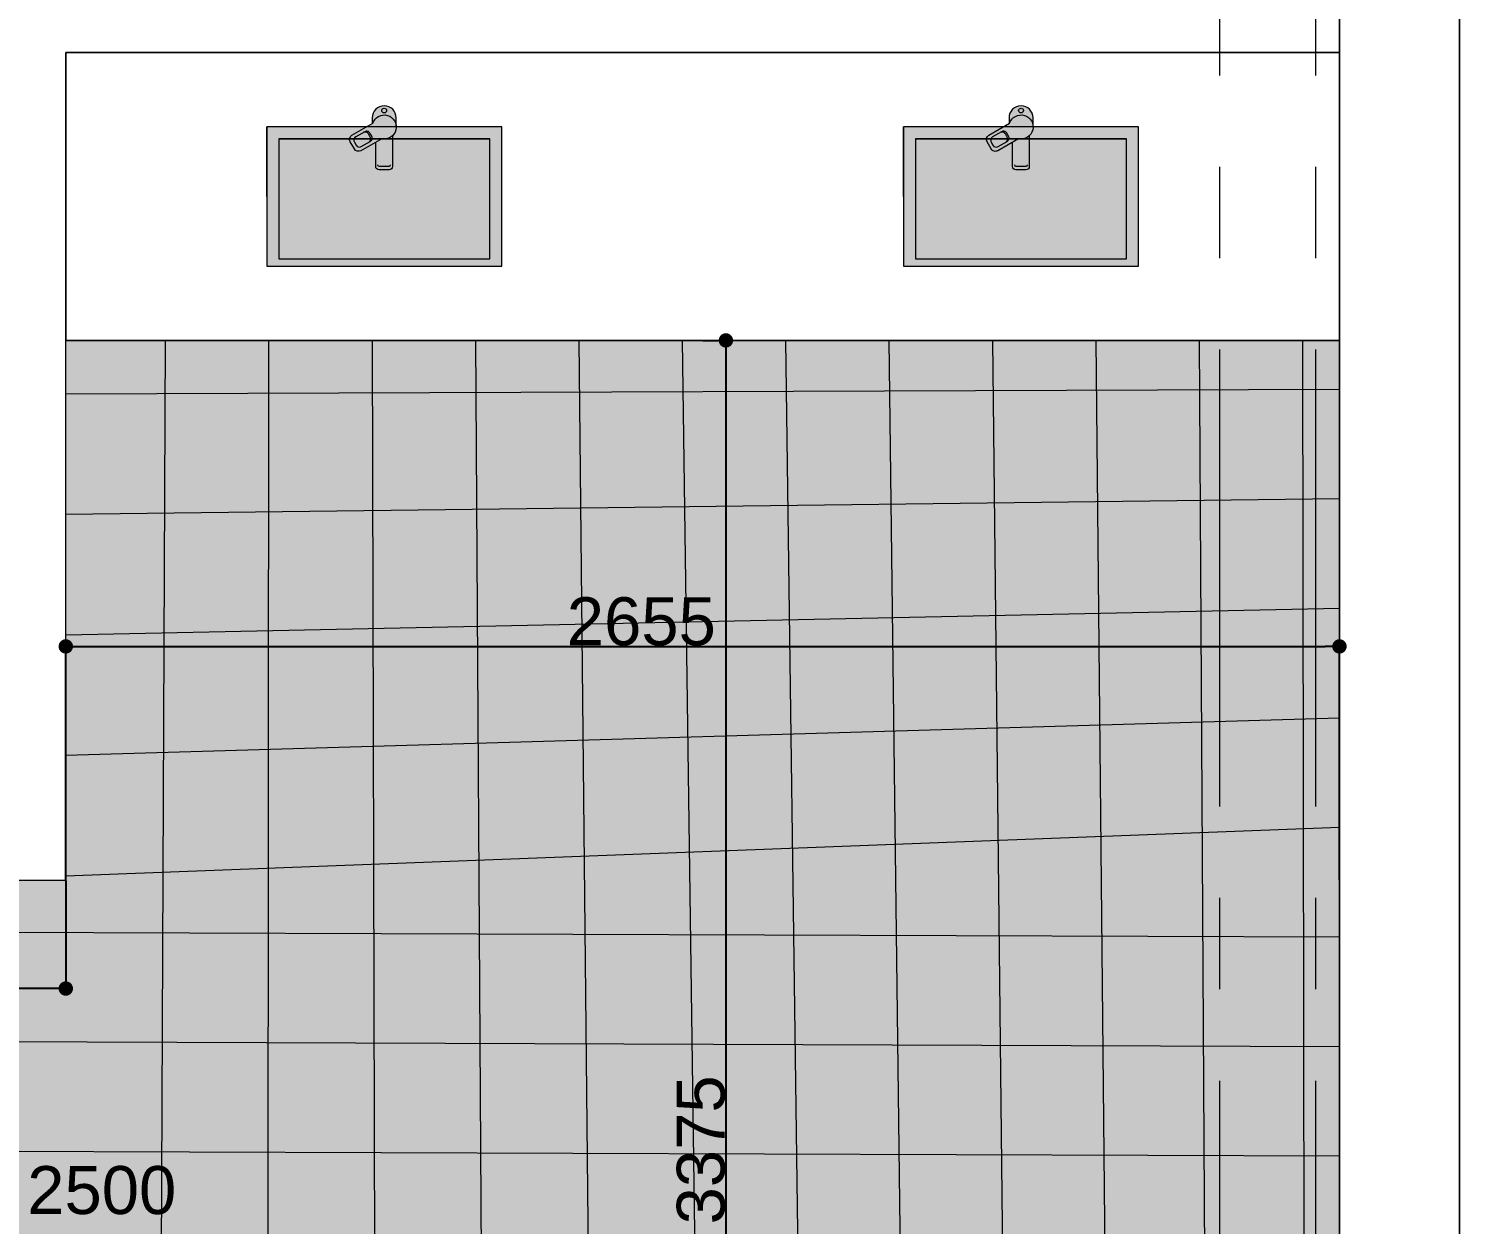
# Model space of a CAD drawing. Header units: millimetres. Extents: x 0 to 1313252738, y -131 to 560100888.
# Drawn here: x 1312643572 to 1312646554, y 560032359 to 560034852 of the extents above; entities that cross this region are included whole.
import ezdxf

# ---------------------------------------------------------------- set-up
doc = ezdxf.new("R2010")
doc.units = ezdxf.units.MM
doc.linetypes.add('CENTERX2', pattern=[101.60000000000001, 63.5, -12.7, 12.7, -12.7])
doc.layers.get('0').update_dxf_attribs({"lineweight": 0})
for name, color, linetype, lineweight in [('0002CH現状', 5, 'Continuous', 0), ('001通り芯', 6, 'CENTERX2', 0), ('002外周躯体', 7, 'Continuous', 13), ('003間仕切り', 7, 'Continuous', 13), ('004寸法', 7, 'Continuous', 0), ('005床材(石)', 7, 'Continuous', 0), ('006サウナヒータ-', 7, 'Continuous', 0), ('007石材', 7, 'Continuous', 0), ('008衛生陶器', 7, 'Continuous', 0)]:
    doc.layers.add(name, color=color, linetype=linetype, lineweight=lineweight)
doc.styles.add('onnjuku', font='arial.ttf')
doc.dimstyles.new('onnjuku', dxfattribs={"dimtxt": 100, "dimasz": 30, "dimexe": 1.25, "dimexo": 0.625, "dimtad": 1, "dimdec": 0, "dimtxsty": 'onnjuku', "dimblk": 'DOT', "dimcen": 2.5, "dimadec": 0, "dimazin": 0, "dimtfac": 1, "dimtdec": 0, "dimtmove": 0, "dimatfit": 3, "dimfxl": 500, "dimfxlon": 1, "dimarcsym": 0})

# ---------------------------------------------------------------- blocks, each defined once
blk = doc.blocks.new('_Dot')
at = {"color": 0, "linetype": 'ByBlock', "lineweight": -2}
blk.add_line((-0.5, 0), (-1, 0), dxfattribs=at)
at = {"color": 0, "linetype": 'ByBlock', "const_width": 0.5}
blk.add_lwpolyline([(-0.25, 0, 1), (0.25, 0, 1)], format="xyb", close=True, dxfattribs=at)
blk = doc.blocks.new('*D67')
at = {"layer": '004寸法', "color": 0, "lineweight": -2, "transparency": 16777216}
for p, q in [((1312643649.125972, 560033077.858134), (1312643649.125972, 560033565.5983559)), ((1312643679.125972, 560033564.3483559), (1312646274.125972, 560033564.3483559)), ((1312646304.125972, 560033077.858134), (1312646304.125972, 560033565.5983559))]:
    blk.add_line(p, q, dxfattribs=at)
at = {"layer": 'Defpoints', "color": 0, "transparency": 16777216}
for p in [(1312646304.125972, 560033564.3483559), (1312643649.125972, 560033077.233134), (1312646304.125972, 560033077.233134)]:
    blk.add_point(p, dxfattribs=at)
at = {"layer": '004寸法', "color": 0, "lineweight": -2, "transparency": 16777216, "xscale": 30, "yscale": 30, "zscale": 30, "rotation": 180}
blk.add_blockref('_Dot', (1312643649.125972, 560033564.3483559), dxfattribs=at)
at = {"layer": '004寸法', "color": 0, "lineweight": -2, "transparency": 16777216, "xscale": 30, "yscale": 30, "zscale": 30}
blk.add_blockref('_Dot', (1312646304.125972, 560033564.3483559), dxfattribs=at)
at = {"layer": '004寸法', "color": 0, "transparency": 16777216, "insert": (1312644848.8102, 560033616.0306547), "char_height": 100, "attachment_point": 5, "style": 'onnjuku'}
blk.add_mtext('2655', dxfattribs=at)
blk = doc.blocks.new('*D68')
at = {"layer": '004寸法', "color": 0, "lineweight": -2, "transparency": 16777216}
for p, q in [((1312644977.250973, 560034202.2331344), (1312645026.375977, 560034202.2331344)), ((1312645025.125976, 560034172.2331344), (1312645025.125976, 560030857.2331345)), ((1312645025.125976, 560030827.2331345), (1312645026.375977, 560030827.2331345))]:
    blk.add_line(p, q, dxfattribs=at)
at = {"layer": 'Defpoints', "color": 0, "transparency": 16777216}
for p in [(1312644976.625973, 560034202.2331344), (1312645025.125973, 560030827.2331345), (1312645025.125976, 560030827.2331345)]:
    blk.add_point(p, dxfattribs=at)
at = {"layer": '004寸法', "color": 0, "lineweight": -2, "transparency": 16777216, "xscale": 30, "yscale": 30, "zscale": 30}
for p, rotation in [((1312645025.125976, 560034202.2331344), 90), ((1312645025.125976, 560030827.2331345), 270)]:
    blk.add_blockref('_Dot', p, dxfattribs=dict(at, rotation=rotation))
at = {"layer": '004寸法', "color": 0, "transparency": 16777216, "insert": (1312644973.409571, 560032514.7331338), "char_height": 100, "attachment_point": 5, "rotation": 90, "style": 'onnjuku'}
blk.add_mtext('3375', dxfattribs=at)
blk = doc.blocks.new('*D70')
at = {"layer": '004寸法', "color": 0, "lineweight": -2, "transparency": 16777216}
for p, q in [((1312638904.125972, 560033076.608134), (1312638904.125972, 560032849.8792344)), ((1312643649.125972, 560033076.608134), (1312643649.125972, 560032849.8792344)), ((1312643619.125972, 560032851.1292344), (1312638934.125972, 560032851.1292344))]:
    blk.add_line(p, q, dxfattribs=at)
at = {"layer": 'Defpoints', "color": 0, "transparency": 16777216}
for p in [(1312638904.125972, 560033077.233134), (1312643649.125972, 560033077.233134), (1312638904.125972, 560032851.1292344)]:
    blk.add_point(p, dxfattribs=at)
at = {"layer": '004寸法', "color": 0, "lineweight": -2, "transparency": 16777216, "xscale": 30, "yscale": 30, "zscale": 30, "rotation": 180}
blk.add_blockref('_Dot', (1312638904.125972, 560032851.1292344), dxfattribs=at)
at = {"layer": '004寸法', "color": 0, "lineweight": -2, "transparency": 16777216, "xscale": 30, "yscale": 30, "zscale": 30}
blk.add_blockref('_Dot', (1312643649.125972, 560032851.1292344), dxfattribs=at)
at = {"layer": '004寸法', "color": 0, "transparency": 16777216, "insert": (1312641276.625972, 560032902.6068947), "char_height": 100, "attachment_point": 5, "style": 'onnjuku'}
blk.add_mtext('4745', dxfattribs=at)

msp = doc.modelspace()

# ---------------------------------------------------------------- hatches: boundary and pattern name
at = {"layer": '005床材(石)', "true_color": 0xc7c8ca, "transparency": 33554556}
h = msp.add_hatch(color=9, dxfattribs=at)
h.dxf.hatch_style = 1
h.paths.add_polyline_path([(1312638904.125972, 560033077.233134), (1312640789.125972, 560033077.233134), (1312640879.125972, 560033077.233134), (1312643649.125972, 560033077.233134), (1312643649.125972, 560034202.233134), (1312646304.125972, 560034202.233134), (1312646304.125972, 560030877.2331342), (1312645854.125972, 560030877.2331342), (1312645854.125972, 560030827.2331342), (1312645025.125972, 560030827.2331342), (1312641709.125972, 560030827.2331342), (1312641209.125972, 560030827.2331342), (1312641209.125972, 560031877.2331342), (1312640904.125972, 560031877.2331342), (1312640904.125972, 560030377.2331343), (1312640064.125972, 560030377.2331343), (1312640064.125972, 560030212.233134), (1312639104.125972, 560030212.233134), (1312639104.125972, 560030777.233134), (1312638904.125972, 560030777.233134)])
at = {"layer": '006サウナヒータ-', "transparency": 33554556}
h = msp.add_hatch(dxfattribs=at)
h.set_pattern_fill('ANSI37', color=0, scale=72, angle=135)
h.set_pattern_definition([(180, (0, 0), (-1.42e-14, -228.6), []), (270, (0, 0), (228.6, -4.26e-14), [])])
h.paths.add_polyline_path([(1312645799.125973, 560041160.7331392), (1312645779.125972, 560041160.7331392), (1312645779.125972, 560041335.7331392), (1312645759.125972, 560041335.7331392), (1312645759.125972, 560041160.7331392), (1312645739.125972, 560041160.7331392), (1312645739.125972, 560041335.7331392), (1312645719.125972, 560041335.7331392), (1312645719.125972, 560041160.7331392), (1312645719.125972, 560041160.7331389), (1312645719.125972, 560041335.7331392), (1312645699.125971, 560041335.7331392), (1312645699.125972, 560041160.7331389), (1312645699.125971, 560041160.7331388), (1312645699.125971, 560041335.7331392), (1312645639.125971, 560041335.7331392), (1312645639.125971, 560041160.7331387), (1312645639.125971, 560041160.7331384), (1312645639.125971, 560041335.7331392), (1312645619.12597, 560041335.7331392), (1312645619.12597, 560041160.7331384), (1312645619.125971, 560041160.7331384), (1312645619.12597, 560041335.7331392), (1312645599.12597, 560041335.7331392), (1312645599.12597, 560041160.7331383), (1312645599.12597, 560041160.7331383), (1312645599.12597, 560041335.7331392), (1312645579.12597, 560041335.7331392), (1312645579.12597, 560041160.7331383), (1312645579.12597, 560041160.7331383), (1312645579.12597, 560041335.7331392), (1312645559.12597, 560041335.7331392), (1312645559.12597, 560041160.7331383), (1312645559.12597, 560041160.7331381), (1312645559.12597, 560041335.7331392), (1312645539.125969, 560041335.7331389), (1312645539.12597, 560041160.7331381), (1312645539.125969, 560041160.733138), (1312645539.125969, 560041335.7331389), (1312645519.125969, 560041335.7331389), (1312645519.125969, 560041160.733138), (1312645519.125969, 560041160.733138), (1312645519.125969, 560041335.7331389), (1312645499.125969, 560041335.7331389), (1312645499.125969, 560041160.733138), (1312645499.125969, 560041160.7331378), (1312645499.125969, 560041335.7331389), (1312645479.125969, 560041335.7331389), (1312645479.125969, 560041160.7331378), (1312645479.125969, 560041160.7331378), (1312645479.125969, 560041335.7331389), (1312645459.125969, 560041335.7331389), (1312645459.125969, 560041160.7331377), (1312645459.125969, 560041160.7331377), (1312645459.125969, 560041335.7331389), (1312645439.125968, 560041335.7331389), (1312645439.125968, 560041160.7331377), (1312645439.125968, 560041160.7331376), (1312645439.125968, 560041335.7331389), (1312645419.125968, 560041335.7331389), (1312645419.125968, 560041160.7331376), (1312645419.125968, 560041160.7331374), (1312645419.125968, 560041335.7331389), (1312645399.125968, 560041335.7331389), (1312645399.125968, 560041160.7331374), (1312645399.125968, 560041160.7331372), (1312645399.125968, 560041335.7331389), (1312645379.125968, 560041335.7331389), (1312645379.125968, 560041160.7331372), (1312645379.125968, 560041160.7331372), (1312645379.125968, 560041335.7331389), (1312645359.125967, 560041335.7331389), (1312645359.125968, 560041160.7331372), (1312645359.125967, 560041160.7331371), (1312645359.125967, 560041335.7331389), (1312645339.125967, 560041335.7331389), (1312645339.125967, 560041160.7331371), (1312645339.125967, 560041160.7331371), (1312645339.125967, 560041335.7331389), (1312645319.125967, 560041335.7331389), (1312645319.125967, 560041160.733137), (1312645319.125967, 560041160.733137), (1312645319.125967, 560041335.7331389), (1312645299.125967, 560041335.7331389), (1312645299.125967, 560041160.733137), (1312645299.125967, 560041160.7331369), (1312645299.125967, 560041335.7331389), (1312645279.125966, 560041335.7331389), (1312645279.125967, 560041160.7331369), (1312645279.125966, 560041160.7331368), (1312645279.125966, 560041335.7331389), (1312645259.125966, 560041335.7331388), (1312645259.125966, 560041160.7331368), (1312645259.125966, 560041160.7331367), (1312645259.125966, 560041335.7331388), (1312645239.125966, 560041335.7331388), (1312645239.125966, 560041160.7331367), (1312645239.125966, 560041160.7331365), (1312645239.125966, 560041335.7331388), (1312645219.125966, 560041335.7331388), (1312645219.125966, 560041160.7331365), (1312645219.125966, 560041160.7331363), (1312645219.125966, 560041335.7331388), (1312645199.125966, 560041335.7331388), (1312645199.125966, 560041160.7331363), (1312645199.125966, 560041160.7331363), (1312645199.125966, 560041335.7331388), (1312645179.125965, 560041335.7331388), (1312645179.125965, 560041160.7331363), (1312645179.125965, 560041160.7331363), (1312645179.125965, 560041335.7331388), (1312645159.125965, 560041335.7331388), (1312645159.125965, 560041160.7331363), (1312645159.125965, 560041160.7331362), (1312645159.125965, 560041335.7331388), (1312645139.125965, 560041335.7331388), (1312645139.125965, 560041160.7331362), (1312645139.125965, 560041160.733136), (1312645139.125965, 560041335.7331388), (1312645119.125965, 560041335.7331388), (1312645119.125965, 560041160.733136), (1312645119.125965, 560041160.7331358), (1312645119.125965, 560041335.7331388), (1312645099.125964, 560041335.7331387), (1312645099.125965, 560041160.7331358), (1312645099.125964, 560041160.7331357), (1312645099.125964, 560041335.7331387), (1312645079.125964, 560041335.7331387), (1312645079.125964, 560041160.7331357), (1312645079.125964, 560041160.7331357), (1312645079.125964, 560041335.7331387), (1312645019.125963, 560041335.7331387), (1312645019.125963, 560041160.7331353), (1312645019.125963, 560041160.7331353), (1312645019.125963, 560041335.7331387), (1312644999.125963, 560041335.7331387), (1312644999.125963, 560041160.7331353), (1312644999.125963, 560041160.7331353), (1312644999.125963, 560041335.7331387), (1312644979.125963, 560041335.7331387), (1312644979.125963, 560041160.7331353), (1312644979.125963, 560041160.7331351), (1312644979.125963, 560041335.7331387), (1312644959.125963, 560041335.7331384), (1312644959.125963, 560041160.7331351), (1312644959.125963, 560041160.733135), (1312644959.125963, 560041335.7331384), (1312644939.125962, 560041335.7331384), (1312644939.125963, 560041160.733135), (1312644939.125962, 560041160.7331349), (1312644939.125962, 560041335.7331384), (1312644919.125962, 560041335.7331384), (1312644919.125962, 560041160.7331349), (1312644919.125962, 560041160.7331349), (1312644919.125962, 560041335.7331384), (1312644899.125962, 560041335.7331384), (1312644899.125962, 560041160.7331349), (1312644899.125962, 560041160.7331349), (1312644899.125962, 560041335.7331384), (1312644879.125962, 560041335.7331384), (1312644879.125962, 560041160.7331346), (1312644879.125962, 560041160.7331346), (1312644879.125962, 560041335.7331384), (1312644859.125961, 560041335.7331384), (1312644859.125962, 560041160.7331346), (1312644859.125961, 560041160.7331346), (1312644859.125961, 560041335.7331384), (1312644839.125961, 560041335.7331384), (1312644839.125961, 560041160.7331346), (1312644839.125961, 560041160.7331345), (1312644839.125961, 560041335.7331384), (1312644819.125961, 560041335.7331383), (1312644819.125961, 560041160.7331345), (1312644819.125961, 560041160.7331343), (1312644819.125961, 560041335.7331383), (1312644799.125961, 560041335.7331383), (1312644799.125961, 560041160.7331343), (1312644799.125961, 560041160.7331342), (1312644799.125961, 560041335.7331383), (1312644779.125961, 560041335.7331383), (1312644779.125961, 560041160.7331342), (1312644779.125961, 560041160.733134), (1312644779.125961, 560041335.7331383), (1312644759.12596, 560041335.7331383), (1312644759.12596, 560041160.733134), (1312644759.12596, 560041335.7331383), (1312644739.12596, 560041335.7331383), (1312644739.12596, 560041160.733134), (1312644739.12596, 560041160.733134), (1312644739.12596, 560041335.7331383), (1312644719.12596, 560041335.7331383), (1312644719.12596, 560041160.733134), (1312644719.12596, 560041160.7331339), (1312644719.12596, 560041335.7331383), (1312644699.125959, 560041335.7331383), (1312644699.12596, 560041160.7331339), (1312644699.125959, 560041160.7331338), (1312644699.125959, 560041335.7331383), (1312644679.125959, 560041335.7331383), (1312644679.125959, 560041160.7331338), (1312644679.125959, 560041160.7331336), (1312644679.125959, 560041335.7331383), (1312644659.125959, 560041335.7331383), (1312644659.125959, 560041160.7331336), (1312644659.125959, 560041160.7331336), (1312644659.125959, 560041335.7331383), (1312644639.125959, 560041335.7331383), (1312644639.125959, 560041160.7331336), (1312644639.125959, 560041160.7331334), (1312644639.125959, 560041335.7331383), (1312644619.125959, 560041335.7331383), (1312644619.125959, 560041160.7331334), (1312644619.125959, 560041160.7331334), (1312644619.125959, 560041335.7331383), (1312644599.125958, 560041335.7331383), (1312644599.125958, 560041160.7331333), (1312644599.125958, 560041160.7331333), (1312644599.125958, 560041335.7331383), (1312644579.125958, 560041335.7331383), (1312644579.125958, 560041160.7331333), (1312644579.125958, 560041160.7331332), (1312644579.125958, 560041335.7331383), (1312644559.125958, 560041335.7331383), (1312644559.125958, 560041160.7331332), (1312644559.125958, 560041160.7331331), (1312644559.125958, 560041335.7331383), (1312644539.125958, 560041335.7331383), (1312644539.125958, 560041160.7331331), (1312644539.125958, 560041160.733133), (1312644539.125958, 560041335.7331383), (1312644519.125957, 560041335.7331381), (1312644519.125958, 560041160.733133), (1312644519.125957, 560041160.7331328), (1312644519.125957, 560041335.7331381), (1312644499.125957, 560041335.7331381), (1312644499.125957, 560041160.7331328), (1312644499.125957, 560041160.7331327), (1312644499.125957, 560041335.7331381), (1312644479.125957, 560041335.7331381), (1312644479.125957, 560041160.7331327), (1312644479.125957, 560041160.7331327), (1312644479.125957, 560041335.7331381), (1312644459.125957, 560041335.7331381), (1312644459.125957, 560041160.7331325), (1312644459.125957, 560041160.7331325), (1312644459.125957, 560041335.7331381), (1312644439.125956, 560041335.7331381), (1312644439.125957, 560041160.7331325), (1312644439.125956, 560041160.7331325), (1312644439.125956, 560041335.7331381), (1312644419.125956, 560041335.7331381), (1312644419.125956, 560041160.7331325), (1312644419.125956, 560041160.7331324), (1312644419.125956, 560041335.7331381), (1312644399.125956, 560041335.7331381), (1312644399.125956, 560041160.7331324), (1312644399.125956, 560041160.7331322), (1312644399.125956, 560041335.7331381), (1312644379.125956, 560041335.7331381), (1312644379.125956, 560041160.7331322), (1312644379.125956, 560041160.7331321), (1312644379.125956, 560041335.7331381), (1312644359.125956, 560041335.7331381), (1312644359.125956, 560041160.7331321), (1312644359.125956, 560041160.733132), (1312644359.125956, 560041335.7331381), (1312644299.125955, 560041335.7331381), (1312644299.125955, 560041160.7331316), (1312644299.125955, 560041160.7331316), (1312644299.125955, 560041335.7331381), (1312644279.125954, 560041335.7331381), (1312644279.125955, 560041160.7331316), (1312644279.125954, 560041160.7331316), (1312644279.125954, 560041335.7331381), (1312644259.125954, 560041335.7331381), (1312644259.125955, 560041160.7331316), (1312644259.125954, 560041160.7331315), (1312644259.125954, 560041335.7331381), (1312644239.125954, 560041335.7331381), (1312644239.125954, 560041160.7331315), (1312644239.125954, 560041160.7331313), (1312644239.125954, 560041335.7331381), (1312644219.125954, 560041335.733138), (1312644219.125954, 560041160.7331313), (1312644219.125954, 560041160.7331312), (1312644219.125954, 560041335.733138), (1312644199.125953, 560041335.733138), (1312644199.125954, 560041160.7331312), (1312644199.125953, 560041160.7331312), (1312644199.125953, 560041335.733138), (1312644179.125953, 560041335.733138), (1312644179.125953, 560041160.733134), (1312644179.125972, 560041160.733134), (1312644179.125972, 560038330.733134), (1312638904.125972, 560038330.733134), (1312638904.125972, 560037612.233134), (1312639204.125972, 560037612.233134), (1312641104.125972, 560037612.233134), (1312641104.125972, 560036012.233134), (1312641104.125972, 560035962.233134), (1312643549.125972, 560035962.233134), (1312643549.125972, 560035992.2331342), (1312643814.125972, 560035992.2331342), (1312643814.125972, 560035967.233134), (1312643579.125972, 560035967.233134), (1312643579.125972, 560035962.233134), (1312644629.125972, 560035962.233134), (1312644629.125972, 560035967.233134), (1312644389.125972, 560035967.233134), (1312644389.125972, 560035992.2331342), (1312644899.125972, 560035992.2331342), (1312644899.125972, 560035967.233134), (1312644659.125972, 560035967.233134), (1312644659.125972, 560035962.233134), (1312645754.125972, 560035962.233134), (1312645754.125972, 560035967.233134), (1312645474.125972, 560035967.233134), (1312645474.125972, 560035992.2331342), (1312645799.125972, 560035992.2331342)])
h.paths.add_polyline_path([(1312645754.125972, 560035762.233134), (1312644659.125972, 560035762.233134), (1312644659.125972, 560034902.233134), (1312645754.125972, 560034902.233134)])
h.paths.add_polyline_path([(1312644629.125972, 560035762.233134), (1312643579.125972, 560035762.233134), (1312643579.125972, 560034902.233134), (1312644629.125972, 560034902.233134)])
h.paths.add_polyline_path([(1312644629.125972, 560035962.233134), (1312643579.125972, 560035962.233134), (1312643579.125972, 560035762.233134), (1312644629.125972, 560035762.233134)])
h.paths.add_polyline_path([(1312645754.125972, 560035962.233134), (1312644659.125972, 560035962.233134), (1312644659.125972, 560035762.233134), (1312645754.125972, 560035762.233134)])
h.paths.add_polyline_path([(1312643549.125972, 560035962.233134), (1312641104.125972, 560035962.233134), (1312641104.125972, 560035862.233134), (1312641104.125972, 560035762.233134), (1312643549.125972, 560035762.233134)])
h.paths.add_polyline_path([(1312643549.125972, 560035762.233134), (1312641104.125972, 560035762.233134), (1312641104.125972, 560035662.233134), (1312641124.125972, 560035662.233134), (1312641124.125972, 560035642.2331342), (1312641124.125604, 560035640.3756877, -0.0856297124197961), (1312641316.840457, 560035591.5585326), (1312641316.846518, 560035622.1280439, -0.4142488006516184), (1312641901.397479, 560035037.2748897), (1312642094.125972, 560035037.233134), (1312642094.125972, 560034902.233134), (1312643549.125972, 560034902.233134)])
h.paths.add_polyline_path([(1312642049.278913, 560035082.1353996, -1), (1312641989.463959, 560035082.1353996, -1)], flags=16)
h.paths.add_polyline_path([(1312643549.125972, 560034902.233134), (1312642094.125972, 560034902.233134), (1312642094.125972, 560033177.233134), (1312643548.500973, 560033177.233134), (1312643548.500973, 560033177.2331344)])
h.paths.add_polyline_path([(1312641316.846518, 560035622.1280439), (1312641316.840457, 560035591.5585326, -0.2962549271294075), (1312641663.670979, 560035057.3295786), (1312641609.064036, 560035057.3295786), (1312641609.064036, 560035037.3382252), (1312641901.397496, 560035037.3382252, 0.4142170717663816)], flags=17)
h.paths.add_polyline_path([(1312641316.840457, 560035591.5585326), (1312641316.73454, 560035057.3295785), (1312641663.670979, 560035057.3295786, 0.2962549271294075)], flags=17)
h.paths.add_polyline_path([(1312641316.840457, 560035591.5585326, 0.0856297123885909), (1312641124.125604, 560035640.3756876), (1312641124.010008, 560035057.3295785), (1312641316.73454, 560035057.3295785)], flags=17)
h.paths.add_polyline_path([(1312641761.81934, 560035099.4439424), (1312642469.825046, 560035099.4439424), (1312642469.825046, 560035305.5148838), (1312641761.81934, 560035305.5148838)], flags=25)
h = msp.add_hatch(dxfattribs=at)
h.set_pattern_fill('ANSI37', color=0, scale=72, angle=135)
h.set_pattern_definition([(180, (68091.55091500282, -10975.83522522449), (-1.42e-14, -228.6), []), (270, (68091.55091500282, -10975.83522522449), (228.6, -4.26e-14), [])])
h.paths.add_polyline_path([(1312643649.125972, 560034202.233134), (1312646304.125972, 560034202.233134), (1312646304.125972, 560030877.2331342), (1312645854.125972, 560030877.2331342), (1312645854.125972, 560030827.2331342), (1312645025.125972, 560030827.2331342), (1312641709.125972, 560030827.2331342), (1312641209.125972, 560030827.2331342), (1312641209.125972, 560031877.2331342), (1312640904.125972, 560031877.2331342), (1312640904.125972, 560030377.2331343), (1312640064.125972, 560030377.2331343), (1312640064.125972, 560030212.233134), (1312639104.125972, 560030212.233134), (1312639104.125972, 560030777.233134), (1312638904.125972, 560030777.233134), (1312638904.125972, 560033077.233134), (1312640789.125972, 560033077.233134), (1312640879.125972, 560033077.233134), (1312643649.125972, 560033077.233134)])
at = {"layer": '008衛生陶器'}
h = msp.add_hatch(color=256, dxfattribs=at)
h.dxf.hatch_style = 1
h.paths.add_polyline_path([(1312644330.143703, 560034622.1444035), (1312644532.886623, 560034622.1444035), (1312644532.886623, 560034372.1444035), (1312644092.886623, 560034372.1444035), (1312644092.886623, 560034622.1444035), (1312644240.78053, 560034622.1444035, 0.1550729069515483), (1312644242.078177, 560034616.2277797), (1312644250.707818, 560034601.2808024, 0.4142135648326373), (1312644264.368072, 560034597.6205481), (1312644295.143703, 560034615.3888668), (1312644295.143703, 560034564.9834731, 0.4142135623730958), (1312644302.143703, 560034557.9834731), (1312644323.143703, 560034557.9834731, 0.4142135623730951), (1312644330.143703, 560034564.9834731)], flags=0)
h.paths.add_polyline_path([(1312644337.886623, 560034647.1438594), (1312644337.886623, 560034647.1444035), (1312644557.886623, 560034647.1444035), (1312644557.886623, 560034357.1444035), (1312644067.886623, 560034357.1444035), (1312644067.886623, 560034647.1444035), (1312644275.62734, 560034647.1444035), (1312644245.738431, 560034629.8880337, 0.2434998529817749), (1312644240.78053, 560034622.1444035), (1312644092.886623, 560034622.1444035), (1312644092.886623, 560034372.1444035), (1312644532.886623, 560034372.1444035), (1312644532.886623, 560034622.1444035), (1312644330.143703, 560034622.1444035), (1312644330.143703, 560034629.055921, 0.2050259976580694)], flags=17)
h.paths.add_polyline_path([(1312644295.143703, 560034615.3888668), (1312644306.844636, 560034622.1444035), (1312644330.143703, 560034622.1444035), (1312644330.143703, 560034564.9834731, -0.4142135623730951), (1312644323.143703, 560034557.9834731), (1312644302.143703, 560034557.9834731, -0.4142135623730951), (1312644295.143703, 560034564.9834731)], flags=0)
h.paths.add_polyline_path([(1312644337.886623, 560034647.1444035, -0.476038314882645), (1312644307.763565, 560034622.6749475), (1312644306.844636, 560034622.1444035), (1312644306.844636, 560034622.1444035), (1312644287.684397, 560034622.1444035, 0.1882625669440174), (1312644286.806713, 560034627.8960117), (1312644283.177072, 560034634.1827352, 0.4142135594913529), (1312644272.248868, 560034637.1109382), (1312644253.568558, 560034626.3258559, 0.1759637925065705), (1312644250.05488, 560034622.1444035), (1312644240.78053, 560034622.1444035, -0.2434998529817749), (1312644245.738431, 560034629.8880337), (1312644275.62734, 560034647.1444035)], flags=0)
h.paths.add_polyline_path([(1312644337.886623, 560034647.1444035), (1312644275.62734, 560034647.1444035), (1312644289.133923, 560034654.942433, -0.8527606071672857)])
h.paths.add_polyline_path([(1312644337.886623, 560034666.2859251), (1312644337.886623, 560034647.1438594, 0.8527700033611896), (1312644289.133923, 560034654.942433), (1312644287.886623, 560034654.2223037), (1312644287.886623, 560034666.2859251, -1)])
h.paths.add_polyline_path([(1312644317.886623, 560034681.2859251, 1), (1312644307.886623, 560034681.2859251, 1)], flags=16)
h.paths.add_polyline_path([(1312644317.886623, 560034681.2859251, -1), (1312644307.886623, 560034681.2859251, -1)], flags=0)
h.paths.add_polyline_path([(1312644330.143703, 560034629.055921, 0.2050259976514249), (1312644337.886623, 560034647.1438594), (1312644337.886623, 560034647.1444035), (1312644557.886623, 560034647.1444035), (1312644557.886623, 560034357.1444035), (1312644067.886623, 560034357.1444035), (1312644067.886623, 560034647.1444035), (1312644275.62734, 560034647.1444035), (1312644245.738431, 560034629.8880337, 0.2434998529817749), (1312644240.78053, 560034622.1444035), (1312644240.78053, 560034622.1444035), (1312644092.886623, 560034622.1444035), (1312644092.886623, 560034372.1444035), (1312644532.886623, 560034372.1444035), (1312644532.886623, 560034622.1444035), (1312644330.143703, 560034622.1444035)], flags=17)
h.paths.add_polyline_path([(1312644330.143703, 560034629.055921), (1312644330.143703, 560034622.1444035), (1312644312.886623, 560034622.1444035, 0.1928073641222115)], flags=0)
h.paths.add_polyline_path([(1312644337.886623, 560034647.1444035, -0.476038314882645), (1312644307.763565, 560034622.6749475), (1312644306.844636, 560034622.1444035), (1312644287.684397, 560034622.1444035), (1312644240.78053, 560034622.1444035, -0.2434998529817749), (1312644245.738431, 560034629.8880337), (1312644275.62734, 560034647.1444035)], flags=0)
at = {"layer": '008衛生陶器', "true_color": 0xffffff}
h = msp.add_hatch(color=7, dxfattribs=at)
h.dxf.hatch_style = 1
h.paths.add_polyline_path([(1312644295.143703, 560034615.3888668), (1312644306.844636, 560034622.1444035), (1312644330.143703, 560034622.1444035), (1312644330.143703, 560034564.9834731, -0.4142135623730951), (1312644323.143703, 560034557.9834731), (1312644302.143703, 560034557.9834731, -0.4142135623730951), (1312644295.143703, 560034564.9834731)], flags=16)
h.paths.add_polyline_path([(1312644330.143703, 560034564.9834731), (1312644330.143703, 560034622.1444035), (1312644532.886623, 560034622.1444035), (1312644532.886623, 560034372.1444035), (1312644092.886623, 560034372.1444035), (1312644092.886623, 560034622.1444035), (1312644240.78053, 560034622.1444035, 0.155072906951548), (1312644242.078177, 560034616.2277797), (1312644250.707818, 560034601.2808024, 0.4142135648326374), (1312644264.368072, 560034597.6205481), (1312644295.143703, 560034615.3888668), (1312644295.143703, 560034564.9834731, 0.4142135623730951), (1312644302.143703, 560034557.9834731), (1312644323.143703, 560034557.9834731, 0.414213562373095)], flags=17)
h.paths.add_polyline_path([(1312644337.886623, 560034647.1438594), (1312644337.886623, 560034647.1444035), (1312644557.886623, 560034647.1444035), (1312644557.886623, 560034357.1444035), (1312644067.886623, 560034357.1444035), (1312644067.886623, 560034647.1444035), (1312644275.62734, 560034647.1444035), (1312644245.738431, 560034629.8880337, 0.2434998529817745), (1312644240.78053, 560034622.1444035), (1312644092.886623, 560034622.1444035), (1312644092.886623, 560034372.1444035), (1312644532.886623, 560034372.1444035), (1312644532.886623, 560034622.1444035), (1312644330.143703, 560034622.1444035), (1312644330.143703, 560034629.055921, 0.2050259976527539)])
h.paths.add_polyline_path([(1312644330.143703, 560034629.055921), (1312644330.143703, 560034622.1444035), (1312644312.886623, 560034622.1444035, 0.1928073641222115)], flags=16)
h.paths.add_polyline_path([(1312644275.62734, 560034647.1444035), (1312644275.62734, 560034647.1444035), (1312644337.886623, 560034647.1444035, -0.4760383148826448), (1312644307.763565, 560034622.6749475), (1312644306.844636, 560034622.1444035), (1312644240.78053, 560034622.1444035, -0.2434998529817744), (1312644245.738431, 560034629.8880337)], flags=17)
h.paths.add_polyline_path([(1312644250.640355, 560034615.3976524, -0.222064265694286), (1312644250.05488, 560034622.1444035), (1312644284.886558, 560034622.1444035, -0.2671655454221206), (1312644280.885881, 560034615.2400132), (1312644265.198199, 560034606.182726, -0.4142135594913531), (1312644254.269996, 560034609.1109291)], flags=0)
h.paths.add_polyline_path([(1312644242.078177, 560034616.2277797, -0.1550729069515513), (1312644240.78053, 560034622.1444035), (1312644306.844636, 560034622.1444035), (1312644264.368072, 560034597.6205481, -0.414213564832637), (1312644250.707818, 560034601.2808024)], flags=16)
h.paths.add_polyline_path([(1312644307.763565, 560034622.6749475, 0.0516419205090461), (1312644312.886623, 560034622.1444035), (1312644306.844636, 560034622.1444035)], flags=16)
h.paths.add_polyline_path([(1312644317.886623, 560034681.2859251, -1), (1312644307.886623, 560034681.2859251, -1)])
at = {"layer": '008衛生陶器'}
h = msp.add_hatch(color=256, dxfattribs=at)
h.dxf.hatch_style = 1
h.paths.add_polyline_path([(1312645657.643703, 560034622.1444035), (1312645860.386623, 560034622.1444035), (1312645860.386623, 560034372.1444035), (1312645420.386623, 560034372.1444035), (1312645420.386623, 560034622.1444035), (1312645568.28053, 560034622.1444035, 0.1550729069515483), (1312645569.578177, 560034616.22778), (1312645578.207818, 560034601.2808024, 0.4142135648326373), (1312645591.868072, 560034597.6205484), (1312645622.643703, 560034615.3888668), (1312645622.643703, 560034564.9834732, 0.4142135623730958), (1312645629.643703, 560034557.9834732), (1312645650.643703, 560034557.9834732, 0.4142135623730951), (1312645657.643703, 560034564.9834732)], flags=0)
h.paths.add_polyline_path([(1312645665.386623, 560034647.1438596), (1312645665.386623, 560034647.1444035), (1312645885.386623, 560034647.1444035), (1312645885.386623, 560034357.1444035), (1312645395.386623, 560034357.1444035), (1312645395.386623, 560034647.1444035), (1312645603.12734, 560034647.1444035), (1312645573.238431, 560034629.8880339, 0.2434998529817749), (1312645568.28053, 560034622.1444035), (1312645420.386623, 560034622.1444035), (1312645420.386623, 560034372.1444035), (1312645860.386623, 560034372.1444035), (1312645860.386623, 560034622.1444035), (1312645657.643703, 560034622.1444035), (1312645657.643703, 560034629.0559212, 0.2050259976580694)], flags=17)
h.paths.add_polyline_path([(1312645622.643703, 560034615.3888668), (1312645634.344635, 560034622.1444035), (1312645657.643703, 560034622.1444035), (1312645657.643703, 560034564.9834732, -0.4142135623730951), (1312645650.643703, 560034557.9834732), (1312645629.643703, 560034557.9834732, -0.4142135623730951), (1312645622.643703, 560034564.9834732)], flags=0)
h.paths.add_polyline_path([(1312645665.386623, 560034647.1444035, -0.476038314882645), (1312645635.263565, 560034622.6749476), (1312645634.344635, 560034622.1444035), (1312645634.344635, 560034622.1444035), (1312645615.184397, 560034622.1444035, 0.1882625669440174), (1312645614.306713, 560034627.8960118), (1312645610.677072, 560034634.1827352, 0.4142135594913529), (1312645599.748869, 560034637.1109383), (1312645581.068558, 560034626.3258559, 0.1759637925065705), (1312645577.55488, 560034622.1444035), (1312645568.28053, 560034622.1444035, -0.2434998529817749), (1312645573.238431, 560034629.8880339), (1312645603.12734, 560034647.1444035)], flags=0)
h.paths.add_polyline_path([(1312645665.386623, 560034647.1444035), (1312645603.12734, 560034647.1444035), (1312645616.633923, 560034654.942433, -0.8527606071672857)])
h.paths.add_polyline_path([(1312645665.386623, 560034666.2859253), (1312645665.386623, 560034647.1438596, 0.8527700033611896), (1312645616.633923, 560034654.942433), (1312645615.386623, 560034654.2223039), (1312645615.386623, 560034666.2859253, -1)])
h.paths.add_polyline_path([(1312645645.386623, 560034681.2859253, 1), (1312645635.386623, 560034681.2859253, 1)], flags=16)
h.paths.add_polyline_path([(1312645645.386623, 560034681.2859253, -1), (1312645635.386623, 560034681.2859253, -1)], flags=0)
h.paths.add_polyline_path([(1312645657.643703, 560034629.0559212, 0.2050259976514249), (1312645665.386623, 560034647.1438596), (1312645665.386623, 560034647.1444035), (1312645885.386623, 560034647.1444035), (1312645885.386623, 560034357.1444035), (1312645395.386623, 560034357.1444035), (1312645395.386623, 560034647.1444035), (1312645603.12734, 560034647.1444035), (1312645573.238431, 560034629.8880339, 0.2434998529817749), (1312645568.28053, 560034622.1444035), (1312645568.28053, 560034622.1444035), (1312645420.386623, 560034622.1444035), (1312645420.386623, 560034372.1444035), (1312645860.386623, 560034372.1444035), (1312645860.386623, 560034622.1444035), (1312645657.643703, 560034622.1444035)], flags=17)
h.paths.add_polyline_path([(1312645657.643703, 560034629.0559212), (1312645657.643703, 560034622.1444035), (1312645640.386623, 560034622.1444035, 0.1928073641222115)], flags=0)
h.paths.add_polyline_path([(1312645665.386623, 560034647.1444035, -0.476038314882645), (1312645635.263565, 560034622.6749476), (1312645634.344635, 560034622.1444035), (1312645615.184397, 560034622.1444035), (1312645568.28053, 560034622.1444035, -0.2434998529817749), (1312645573.238431, 560034629.8880339), (1312645603.12734, 560034647.1444035)], flags=0)
at = {"layer": '008衛生陶器', "true_color": 0xffffff}
h = msp.add_hatch(color=7, dxfattribs=at)
h.dxf.hatch_style = 1
h.paths.add_polyline_path([(1312645622.643703, 560034615.3888668), (1312645634.344635, 560034622.1444035), (1312645657.643703, 560034622.1444035), (1312645657.643703, 560034564.9834732, -0.4142135623730951), (1312645650.643703, 560034557.9834732), (1312645629.643703, 560034557.9834732, -0.4142135623730951), (1312645622.643703, 560034564.9834732)], flags=16)
h.paths.add_polyline_path([(1312645657.643703, 560034564.9834732), (1312645657.643703, 560034622.1444035), (1312645860.386623, 560034622.1444035), (1312645860.386623, 560034372.1444035), (1312645420.386623, 560034372.1444035), (1312645420.386623, 560034622.1444035), (1312645568.28053, 560034622.1444035, 0.155072906951548), (1312645569.578177, 560034616.22778), (1312645578.207818, 560034601.2808024, 0.4142135648326374), (1312645591.868072, 560034597.6205484), (1312645622.643703, 560034615.3888668), (1312645622.643703, 560034564.9834732, 0.4142135623730951), (1312645629.643703, 560034557.9834732), (1312645650.643703, 560034557.9834732, 0.414213562373095)], flags=17)
h.paths.add_polyline_path([(1312645665.386623, 560034647.1438596), (1312645665.386623, 560034647.1444035), (1312645885.386623, 560034647.1444035), (1312645885.386623, 560034357.1444035), (1312645395.386623, 560034357.1444035), (1312645395.386623, 560034647.1444035), (1312645603.12734, 560034647.1444035), (1312645573.238431, 560034629.8880339, 0.2434998529817745), (1312645568.28053, 560034622.1444035), (1312645420.386623, 560034622.1444035), (1312645420.386623, 560034372.1444035), (1312645860.386623, 560034372.1444035), (1312645860.386623, 560034622.1444035), (1312645657.643703, 560034622.1444035), (1312645657.643703, 560034629.0559212, 0.2050259976527539)])
h.paths.add_polyline_path([(1312645657.643703, 560034629.0559212), (1312645657.643703, 560034622.1444035), (1312645640.386623, 560034622.1444035, 0.1928073641222115)], flags=16)
h.paths.add_polyline_path([(1312645603.12734, 560034647.1444035), (1312645603.12734, 560034647.1444035), (1312645665.386623, 560034647.1444035, -0.4760383148826448), (1312645635.263565, 560034622.6749476), (1312645634.344635, 560034622.1444035), (1312645568.28053, 560034622.1444035, -0.2434998529817744), (1312645573.238431, 560034629.8880339)], flags=17)
h.paths.add_polyline_path([(1312645578.140355, 560034615.3976526, -0.222064265694286), (1312645577.55488, 560034622.1444035), (1312645612.386558, 560034622.1444035, -0.2671655454221206), (1312645608.385881, 560034615.2400135), (1312645592.698199, 560034606.1827261, -0.4142135594913531), (1312645581.769996, 560034609.1109293)], flags=0)
h.paths.add_polyline_path([(1312645569.578177, 560034616.22778, -0.1550729069515513), (1312645568.28053, 560034622.1444035), (1312645634.344635, 560034622.1444035), (1312645591.868072, 560034597.6205484, -0.414213564832637), (1312645578.207818, 560034601.2808024)], flags=16)
h.paths.add_polyline_path([(1312645635.263565, 560034622.6749476, 0.0516419205090461), (1312645640.386623, 560034622.1444035), (1312645634.344635, 560034622.1444035)], flags=16)
h.paths.add_polyline_path([(1312645645.386623, 560034681.2859253, -1), (1312645635.386623, 560034681.2859253, -1)])

# ---------------------------------------------------------------- linework, layer by layer
at = {"layer": '001通り芯', "ltscale": 15}
for p, q in [((1312646054.125972, 560049423.0251411), (1312646054.125972, 560027212.233134)), ((1312646254.125972, 560049423.0251412), (1312646254.125972, 560030377.2331343))]:
    msp.add_line(p, q, dxfattribs=at)
at = {"layer": '002外周躯体'}
for p, q in [((1312646554.125972, 560030177.233134), (1312646554.125972, 560046912.233134)), ((1312646554.125972, 560046812.233134), (1312646554.125972, 560030177.233134)), ((1312646304.125972, 560030877.2331343), (1312646304.125972, 560041160.7331392)), ((1312646304.125972, 560030877.2331343), (1312646304.125972, 560041160.7331392)), ((1312646304.125972, 560040594.7024415), (1312646304.125972, 560030877.2331342))]:
    msp.add_line(p, q, dxfattribs=at)
at = {"layer": '003間仕切り'}
for p, q in [((1312643649.125972, 560033077.233134), (1312643649.125972, 560034802.233134)), ((1312643649.125972, 560034802.233134), (1312646304.125972, 560034802.233134)), ((1312646304.125972, 560034802.233134), (1312643649.125972, 560034802.233134)), ((1312646304.125972, 560034802.233134), (1312646304.125972, 560034202.233134)), ((1312646304.125972, 560034202.233134), (1312643649.125972, 560034202.233134)), ((1312640879.125972, 560033077.233134), (1312643649.125972, 560033077.233134))]:
    msp.add_line(p, q, dxfattribs=at)
at = {"layer": '007石材'}
for q in [(1312643649.125972, 560034802.233134), (1312646304.125972, 560034802.2331342)]:
    msp.add_line((1312644976.625972, 560034802.233134), q, dxfattribs=at)
at = {"layer": '007石材', "transparency": 33554559}
msp.add_lwpolyline([(1312646304.125972, 560034802.233134), (1312643649.125972, 560034802.233134), (1312643649.125972, 560034202.233134), (1312646304.125972, 560034202.233134)], close=True, dxfattribs=at)
at = {"layer": '007石材'}
msp.add_lwpolyline([(1312646304.125972, 560034802.233134), (1312643649.125972, 560034802.233134), (1312643649.125972, 560034202.233134), (1312646304.125972, 560034202.233134)], close=True, dxfattribs=at)
at = {"layer": '008衛生陶器', "color": 250, "lineweight": 0}
for p, q in [((1312644067.875972, 560034502.233134), (1312644067.875972, 560034647.233134)), ((1312644067.875972, 560034647.233134), (1312644067.875972, 560034357.233134)), ((1312644557.875972, 560034647.233134), (1312644067.875972, 560034647.233134)), ((1312644557.875972, 560034502.233134), (1312644557.875972, 560034647.233134)), ((1312645395.375972, 560034502.2331342), (1312645395.375972, 560034647.233134)), ((1312645395.375972, 560034647.233134), (1312645395.375972, 560034357.233134)), ((1312645885.375972, 560034647.233134), (1312645395.375972, 560034647.233134)), ((1312645885.375972, 560034502.2331342), (1312645885.375972, 560034647.233134)), ((1312644092.875972, 560034622.233134), (1312644092.875972, 560034372.233134)), ((1312644532.875972, 560034622.233134), (1312644092.875972, 560034622.233134)), ((1312644092.875972, 560034622.233134), (1312644532.875972, 560034622.233134)), ((1312644532.875972, 560034502.233134), (1312644532.875972, 560034622.233134)), ((1312645420.375972, 560034622.233134), (1312645420.375972, 560034372.233134)), ((1312645860.375972, 560034622.233134), (1312645420.375972, 560034622.233134)), ((1312645420.375972, 560034622.233134), (1312645860.375972, 560034622.233134)), ((1312645860.375972, 560034502.2331342), (1312645860.375972, 560034622.233134)), ((1312644532.875972, 560034372.233134), (1312644532.875972, 560034502.233134)), ((1312644557.875972, 560034357.233134), (1312644557.875972, 560034502.233134)), ((1312645860.375972, 560034372.233134), (1312645860.375972, 560034502.2331342)), ((1312645885.375972, 560034357.233134), (1312645885.375972, 560034502.2331342)), ((1312644067.875972, 560034357.233134), (1312644557.875972, 560034357.233134)), ((1312644092.875972, 560034372.233134), (1312644532.875972, 560034372.233134)), ((1312645395.375972, 560034357.233134), (1312645885.375972, 560034357.233134)), ((1312645420.375972, 560034372.233134), (1312645860.375972, 560034372.233134))]:
    msp.add_line(p, q, dxfattribs=at)
for points in [[(1312644337.875972, 560034647.233134), (1312644337.875972, 560034666.3746558, 0.9999999999999998), (1312644287.875972, 560034666.3746558), (1312644287.875972, 560034654.3110343)], [(1312645665.375972, 560034647.233134), (1312645665.375972, 560034666.3746558, 0.9999999999999998), (1312645615.375972, 560034666.3746558), (1312645615.375972, 560034654.3110343)], [(1312644280.875944, 560034615.3291557, 0.4142135623730466), (1312644283.804147, 560034626.2573589), (1312644280.174505, 560034632.5440823, 0.4142135623731188), (1312644269.246302, 560034635.4722855)], [(1312644330.133052, 560034629.1446517), (1312644330.133052, 560034565.0722036, -0.4142135623730678), (1312644323.133052, 560034558.0722036), (1312644302.133052, 560034558.0722036, -0.4142135623730951), (1312644295.133052, 560034565.0722036), (1312644295.133052, 560034615.4775972)], [(1312645608.375944, 560034615.3291558, 0.4142135623730466), (1312645611.304147, 560034626.257359), (1312645607.674506, 560034632.5440824, 0.4142135623731188), (1312645596.746302, 560034635.4722856)], [(1312645657.633052, 560034629.1446517), (1312645657.633052, 560034565.0722038, -0.4142135623730678), (1312645650.633052, 560034558.0722038), (1312645629.633052, 560034558.0722038, -0.4142135623730951), (1312645622.633052, 560034565.0722038), (1312645622.633052, 560034615.4775975)], [(1312644325.545139, 560034568.5871844), (1312644325.545139, 560034567.6601166, -0.4142135623730951), (1312644322.545139, 560034564.6601166), (1312644302.720965, 560034564.6601166, -0.4142135623730951), (1312644299.720965, 560034567.6601166), (1312644299.720965, 560034568.5871844)], [(1312645653.045139, 560034568.5871844), (1312645653.045139, 560034567.6601166, -0.4142135623730951), (1312645650.045139, 560034564.6601167), (1312645630.220965, 560034564.6601167, -0.4142135623730951), (1312645627.220965, 560034567.6601166), (1312645627.220965, 560034568.5871844)]]:
    msp.add_lwpolyline(points, format="xyb", dxfattribs=at)
for points in [[(1312644557.875972, 560034647.233134), (1312644067.875972, 560034647.233134), (1312644067.875972, 560034357.233134), (1312644557.875972, 560034357.233134)], [(1312644557.875972, 560034647.233134), (1312644067.875972, 560034647.233134), (1312644067.875972, 560034357.233134), (1312644557.875972, 560034357.233134)], [(1312645885.375972, 560034647.233134), (1312645395.375972, 560034647.233134), (1312645395.375972, 560034357.233134), (1312645885.375972, 560034357.233134)], [(1312645885.375972, 560034647.233134), (1312645395.375972, 560034647.233134), (1312645395.375972, 560034357.233134), (1312645885.375972, 560034357.233134)], [(1312644532.875972, 560034622.233134), (1312644092.875972, 560034622.233134), (1312644092.875972, 560034372.233134), (1312644532.875972, 560034372.233134)], [(1312644532.875972, 560034622.233134), (1312644092.875972, 560034622.233134), (1312644092.875972, 560034372.233134), (1312644532.875972, 560034372.233134)], [(1312645860.375972, 560034622.233134), (1312645420.375972, 560034622.233134), (1312645420.375972, 560034372.233134), (1312645860.375972, 560034372.233134)], [(1312645860.375972, 560034622.233134), (1312645420.375972, 560034622.233134), (1312645420.375972, 560034372.233134), (1312645860.375972, 560034372.233134)]]:
    msp.add_lwpolyline(points, close=True, dxfattribs=at)
for points in [[(1312644307.752914, 560034622.7636781), (1312644264.357422, 560034597.7092787, -0.4142135623730373), (1312644250.697168, 560034601.3695328), (1312644242.067526, 560034616.3165103, -0.4142135623731504), (1312644245.72778, 560034629.9767643), (1312644289.123273, 560034655.0311635, -2.236834594188034)], [(1312645635.252914, 560034622.7636782), (1312645591.857422, 560034597.709279, -0.4142135623730373), (1312645578.197168, 560034601.369533), (1312645569.567526, 560034616.3165103, -0.4142135623731504), (1312645573.22778, 560034629.9767643), (1312645616.623273, 560034655.0311637, -2.236834594188034)], [(1312644253.557907, 560034626.4145863, 0.4142135623731188), (1312644250.629704, 560034615.4863832), (1312644254.259345, 560034609.1996597, 0.4142135623730466), (1312644265.187549, 560034606.2714566), (1312644283.867859, 560034617.0565388, 0.4142135623730466), (1312644286.796063, 560034627.984742), (1312644283.166421, 560034634.2714655, 0.4142135623731188), (1312644272.238218, 560034637.1996686)], [(1312645581.057907, 560034626.4145865, 0.4142135623731188), (1312645578.129704, 560034615.4863832), (1312645581.759346, 560034609.1996598, 0.4142135623730466), (1312645592.687549, 560034606.2714566), (1312645611.367859, 560034617.0565389, 0.4142135623730466), (1312645614.296062, 560034627.9847422), (1312645610.666421, 560034634.2714657, 0.4142135623731188), (1312645599.738218, 560034637.1996689)]]:
    msp.add_lwpolyline(points, format="xyb", close=True, dxfattribs=at)
for centre in [(1312644312.875972, 560034681.3746558), (1312645640.375972, 560034681.3746558)]:
    msp.add_circle(centre, 5, dxfattribs=at)

# ---------------------------------------------------------------- texts
at = {"layer": '0002CH現状', "insert": (1312643230.559547, 560032481.0243645), "char_height": 100, "attachment_point": 1, "style": 'onnjuku'}
msp.add_mtext_dynamic_manual_height_columns('CH{\\fMS PGothic|b0|i0|c128|p50;＝}2500', width=1928.057729244232, gutter_width=500, heights=[0], dxfattribs=at)

# ---------------------------------------------------------------- dimensions: what is measured, and where the dimension line sits
at = {"layer": '004寸法'}
dim = msp.add_linear_dim(base=(1312645025.125976, 560030827.2331345), p1=(1312644976.625973, 560034202.233134), p2=(1312645025.125972, 560030827.2331342), angle=90, dimstyle='onnjuku', dxfattribs=at)
dim.commit()
dim.dimension.update_dxf_attribs({"geometry": '*D68', "text_midpoint": (1312644973.409571, 560032514.7331338)})
dim = msp.add_linear_dim(base=(1312646304.125972, 560033564.3483559), p1=(1312643649.125972, 560033077.233134), p2=(1312646304.125972, 560033077.233134), dimstyle='onnjuku', dxfattribs=at)
dim.commit()
dim.dimension.update_dxf_attribs({"geometry": '*D67', "text_midpoint": (1312644848.8102, 560033564.3483559), "dimtype": 160})
dim = msp.add_linear_dim(base=(1312638904.125972, 560032851.1292344), p1=(1312643649.125972, 560033077.233134), p2=(1312638904.125972, 560033077.233134), dimstyle='onnjuku', dxfattribs=at)
dim.commit()
dim.dimension.update_dxf_attribs({"geometry": '*D70', "text_midpoint": (1312641276.625972, 560032902.6068947)})

doc.saveas('drawing.dxf')
